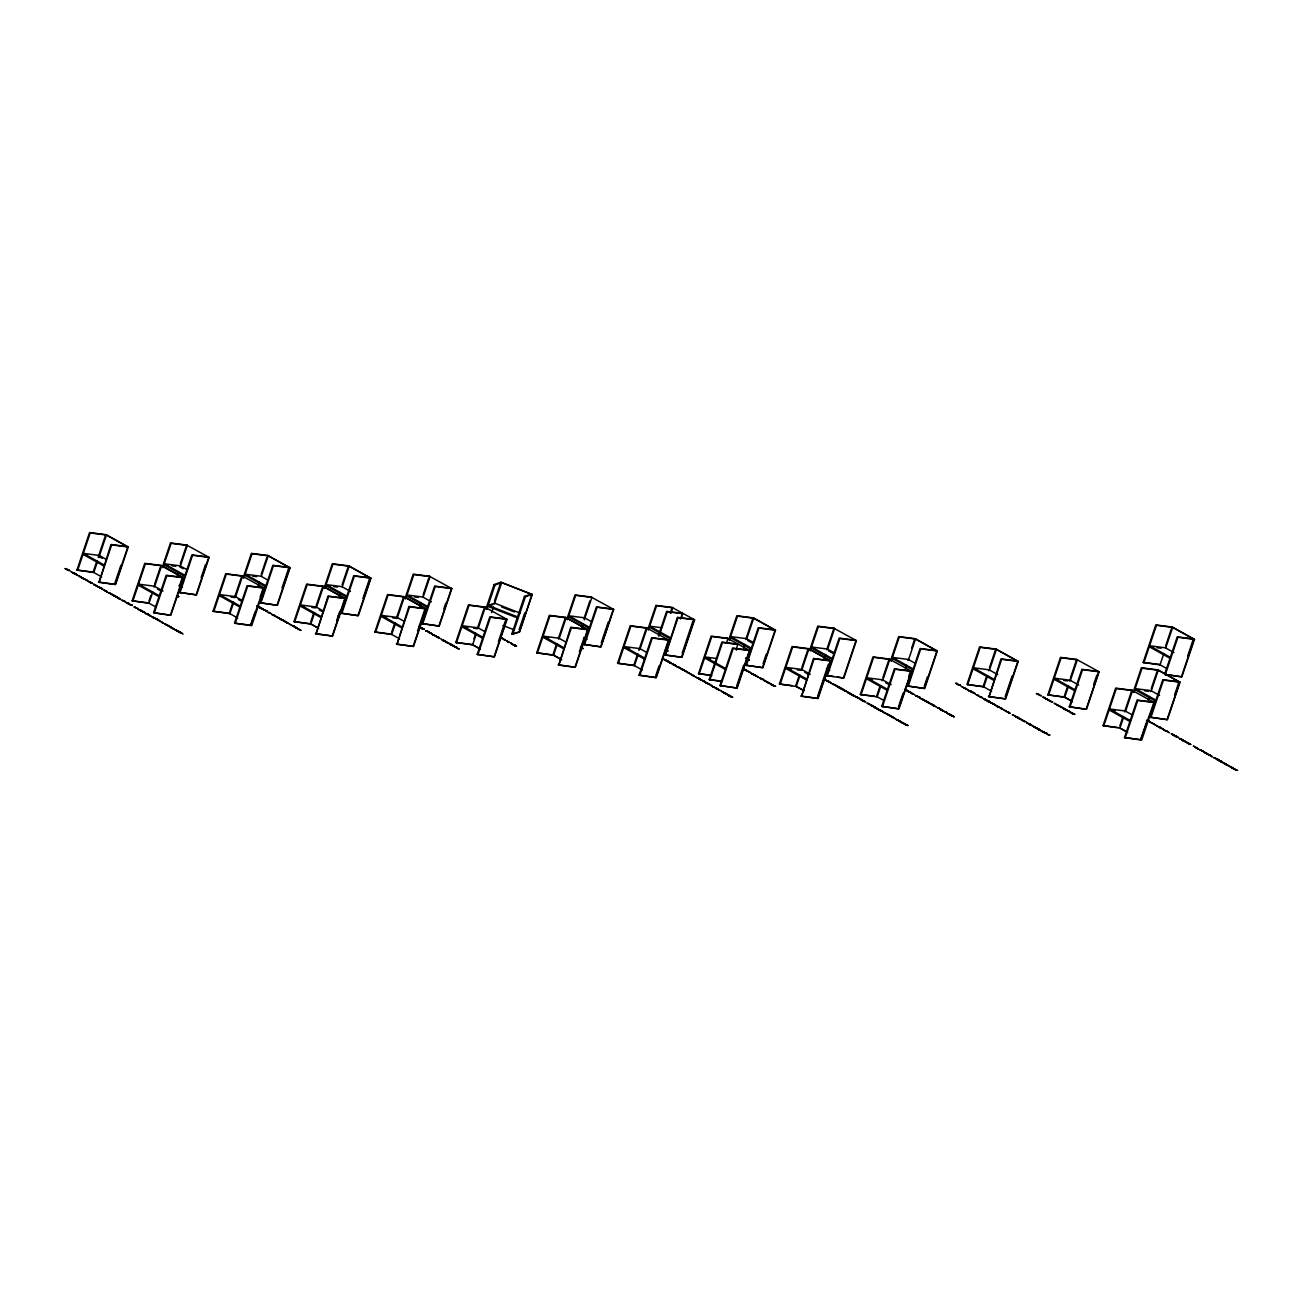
<?xml version="1.0" encoding="UTF-8"?>
<svg xmlns="http://www.w3.org/2000/svg" width="1303" height="1303" viewBox="0 0 1303 1303"><rect width="100%" height="100%" fill="white"/><g stroke="black" fill="none" stroke-linecap="round" stroke-linejoin="round"><path stroke-width="1.5" d="M116.081 596.497L113.687 595.862L116.228 596.562M444.991 641.092L443.248 640.506L444.73 641.027M999.629 707.35L997.593 706.796M1040.576 730.169L1038.784 729.615L1040.739 730.201M1185.307 741.456L1183.515 740.886L1185.079 741.374M97.578 561.251L93.783 572.506L76.942 570.046L89.565 532.569L106.146 534.702L128.231 546.999L115.609 584.493L99.028 582.36L110.983 544.507L127.157 546.576M77.61 570.421L90.216 532.927L106.406 535.012L98.833 557.505M96.275 562.766L93.132 572.131L101.618 576.871M98.165 557.13L105.738 534.637L127.824 546.951L115.201 584.444L98.36 581.985M106.032 559.28L99.109 555.42L98.784 556.381L102.253 558.303M99.028 582.36L111.635 544.866L128.231 546.999M114.55 584.07L120.853 565.323M152.777 592.018L148.998 603.273L132.14 600.813L144.763 563.336L161.344 565.469L183.43 577.766L170.807 615.26L153.559 612.752L166.181 575.274L182.371 577.343L179.211 586.725M132.808 601.188L145.431 563.694L161.605 565.779L154.666 586.399M148.965 601.025L150.855 595.406M154.634 584.151L160.318 567.277M153.998 587.148L154.324 586.187L162.973 591.008M162.908 565.453L170.465 542.96L187.062 545.094M162.924 567.701L171.133 543.335L187.306 545.42L180.368 566.039M154.226 613.127L166.849 575.633L183.43 577.766M180.351 563.792L186.655 545.045L209.131 557.407L196.525 594.885L179.277 592.393L191.883 554.899L208.073 556.984M177.224 575.405L178.478 571.659M179.928 592.751L192.551 555.273L209.131 557.407M201.134 577.604L205.548 564.476M208.741 557.358L196.118 594.836L179.277 592.393M233.693 602.426L229.898 613.664L213.057 611.221L225.68 573.727L242.26 575.861M213.725 611.596L226.331 574.102L242.521 576.187L235.582 596.79M229.865 611.416L233.025 602.051M234.915 596.432L241.218 577.685M242.146 600.439L235.224 596.579L234.898 597.556L230.957 597.035M243.172 577.734L251.381 553.368L267.962 555.501L290.048 567.799L277.425 605.292L260.177 602.784L272.799 565.307L288.973 567.375L282.034 587.995M243.84 578.109L252.049 553.742L268.223 555.811L261.284 576.431M260.128 597.116L263.271 587.751L247.098 585.666L234.475 623.16L251.723 625.652L264.346 588.174L241.853 575.812M235.143 623.518L247.749 586.041L264.346 588.174M261.252 574.183L266.936 557.326M258.124 585.813L259.395 582.05M236.266 623.388L250.665 625.228L255.079 612.117M263.939 588.109L250.665 625.228M260.844 603.159L273.467 565.665L290.048 567.799M314.593 612.817L310.814 624.072L293.973 621.612L306.58 584.135L323.177 586.269L345.246 598.566L332.64 636.059L316.043 633.926L327.998 596.074L344.187 598.142M294.625 621.987L307.247 584.493L323.421 586.578L316.482 607.198M310.782 621.824L313.925 612.459M315.831 606.823L322.134 588.093M323.063 610.846L316.14 606.986L315.815 607.947L311.873 607.442M324.089 588.125L332.298 563.759L348.878 565.893L370.964 578.206L358.341 615.7L341.093 613.192L353.716 575.698L369.889 577.783L362.951 598.403M324.756 588.5L332.949 564.134L349.139 566.219L342.2 586.839M316.043 633.926L328.665 596.432L345.246 598.566M342.168 584.591L347.836 567.717M339.041 596.204L340.295 592.458M336.614 620.635L339.774 611.27M341.761 613.566L354.367 576.073L370.964 578.206M395.509 623.225L391.714 634.463L374.873 632.02L387.496 594.526L404.077 596.66L426.162 608.973L413.54 646.451L396.959 644.333L408.914 606.465L425.087 608.55M375.541 632.395L388.147 594.901L404.337 596.986L397.399 617.606M391.682 632.232L394.842 622.85M396.731 617.231L403.669 596.611L425.755 608.924L413.132 646.402L396.291 643.959M403.963 621.238L397.04 617.394L396.731 618.355L392.773 617.85M405.005 598.533L413.198 574.167L429.778 576.301M405.656 598.908L413.865 574.542L430.039 576.61L423.1 597.23M396.959 644.333L409.582 606.84L426.162 608.973M423.068 594.999L428.752 578.125M419.957 606.612L421.211 602.866M417.53 631.043L424.469 610.423M429.387 576.252L451.864 588.598L439.258 626.091L422.009 623.6L434.616 586.106L450.805 588.19M422.661 623.958L435.283 586.48L451.864 588.598M443.867 608.81L445.756 603.175M451.457 588.549L438.85 626.043L422.009 623.6M476.409 633.616L472.631 644.871L455.789 642.428L468.396 604.934L484.993 607.068M456.441 642.786L469.064 605.309L485.253 607.377L478.315 627.997M473.869 638.877L475.758 633.258M477.647 627.639L484.586 607.019L507.062 619.365L494.456 656.859L477.207 654.35L489.814 616.873L506.004 618.958M484.879 631.646L477.957 627.785L477.631 628.746L473.689 628.241M485.905 608.941L494.114 584.575L500.922 582.213L532.194 594.429L519.571 631.922L512.747 634.268L511.818 633.909L524.425 596.416L531.087 594.119M486.85 609.299L495.042 584.933L501.704 582.636L494.326 604.12M494.456 601.009L500.303 584.086M491.606 612.622L493.495 607.003M477.875 654.725L490.482 617.247L507.062 619.365M498.43 641.451L505.369 620.831M506.672 619.316L494.049 656.81L477.207 654.35M512.747 634.268L525.37 596.79L532.194 594.429M519.099 629.74L524.783 612.866M557.326 644.024L553.547 655.279L536.689 652.819L549.312 615.342L565.893 617.459L587.979 629.772L575.356 667.266L558.775 665.133L570.73 627.264L586.92 629.349M537.357 653.194L549.98 615.7L566.154 617.785L559.215 638.405M556.658 643.649L552.879 654.904L561.365 659.627M558.547 638.03L565.502 617.41L587.572 629.724L574.965 667.201L558.107 664.758M558.547 639.154L558.873 638.193L565.779 642.053M566.821 619.332L575.014 594.966L591.611 597.1M567.473 619.707L575.682 595.341L591.871 597.425L584.298 619.919M558.775 665.133L571.398 627.639L587.979 629.772M584.265 617.671L589.933 600.797M584.249 618.795L584.575 617.817L591.497 621.678M581.773 627.411L583.027 623.665M579.346 651.842L583.76 638.731M591.204 597.051L613.68 609.413L601.074 646.891L583.825 644.399L596.432 606.905L612.622 608.99M584.477 644.757L597.1 607.279L613.68 609.413M601.269 642.721L608.208 622.101M613.29 609.348L600.667 646.842L583.825 644.399M638.242 654.432L634.447 665.67L617.606 663.227L630.229 625.733L646.809 627.867M618.274 663.585L630.88 626.108L647.07 628.176L640.131 648.796M637.574 654.057L633.795 665.296L642.281 670.035M638.828 650.311L646.402 627.818L668.895 640.18L656.272 677.658L639.024 675.166L651.647 637.672L667.82 639.757M639.447 649.562L639.773 648.585L646.695 652.445M648.357 627.867L655.93 605.374L672.511 607.507M648.389 630.115L656.598 605.732L672.771 607.817L670.882 613.436M639.692 675.524L652.298 638.047L668.895 640.18M658.438 635.701L666.631 611.335L682.414 613.371L681.811 617.492M659.106 636.076L667.299 611.71L683.081 613.729M670.214 613.078L672.104 607.442L694.597 619.805L681.974 657.298L665.393 655.165L677.348 617.313L693.522 619.381M655.832 675.361L658.992 665.996M668.488 640.115L655.865 677.609L639.024 675.166M665.393 655.165L678.016 617.671L694.597 619.805M680.524 618.99L682.414 613.371M682.169 653.129L692.903 621.254M694.19 619.756L681.583 657.249L664.725 654.79M711.764 675.606L698.522 673.618L711.129 636.141L727.726 638.275M699.174 673.993L711.796 636.499L727.97 638.584L726.716 642.33M721.715 681.485L709.223 679.596L721.846 642.102L737.612 644.138L736.39 650.132M709.891 679.954L722.497 642.477L738.28 644.496M729.273 638.258L736.846 615.765L753.427 617.899L775.513 630.212L762.89 667.69L745.642 665.198L758.265 627.704L774.438 629.789M729.305 640.506L737.498 616.14L753.688 618.225L746.749 638.845M727.318 638.209L749.795 650.572L737.189 688.065L719.94 685.557L732.547 648.08L748.736 650.148M720.592 685.932L733.214 648.438L749.795 650.572M746.082 638.47L753.02 617.85L775.106 630.163L762.483 667.641L745.642 665.198M746.065 639.594L746.391 638.633L753.313 642.477M743.59 648.21L744.844 644.464M736.749 685.769L743.687 665.149M749.388 650.523L736.781 688.017L719.94 685.557M746.31 665.572L758.916 628.079L775.513 630.212M763.086 663.52L766.245 654.155M800.058 675.231L796.263 686.469L779.422 684.026L792.045 646.532L808.626 648.666L830.711 660.979L818.089 698.457L801.508 696.339L813.463 658.471L829.636 660.556M780.09 684.401L792.696 646.907L808.886 648.992L801.948 669.612M804.098 690.834L795.612 686.111L798.755 676.729M801.915 667.364L808.218 648.617L830.304 660.93L817.681 698.408L800.84 695.965M810.238 674.205L801.589 669.4L801.28 670.361L797.322 669.856M810.173 648.666L817.747 626.173L834.327 628.307M810.205 650.914L818.414 626.548L834.588 628.616L827.649 649.236M801.508 696.339L814.131 658.846L830.711 660.979M823.838 658.243L825.092 654.497M826.998 648.878L833.936 628.258L856.413 640.604L843.807 678.097L826.558 675.589L839.165 638.112L855.354 640.196M826.982 649.985L827.307 649.024L834.229 652.884M824.506 658.618L825.76 654.855M817.665 696.16L828.382 664.302M827.21 675.964L839.832 638.486L856.413 640.604M856.006 640.555L843.399 678.049L837.34 676.99M880.958 685.622L877.18 696.877L860.338 694.434L872.945 656.94L889.542 659.074M860.99 694.792L873.613 657.315L889.802 659.383L882.864 680.003M883.711 700.346L876.512 696.502L879.672 687.137M882.831 677.755L889.135 659.025L911.611 671.371L899.005 708.865L881.756 706.356L894.363 668.879L910.553 670.947L908.663 676.583M882.18 680.752L882.506 679.791L891.154 684.612M891.089 659.074L898.663 636.581L915.243 638.698L937.329 651.011L924.707 688.505L907.458 685.997L920.081 648.503L936.254 650.588M891.122 661.305L899.314 636.939L915.504 639.024L908.566 659.644M882.424 706.731L895.031 669.237L911.611 671.371M911.693 648.031L914.836 638.649L936.922 650.963L924.299 688.44L907.458 685.997M907.882 660.393L908.207 659.432L915.129 663.292M905.406 669.009L906.676 665.263M898.565 706.568L902.979 693.44M911.22 671.322L898.598 708.816L881.756 706.356M908.126 686.372L920.732 648.878L937.329 651.011M924.267 686.209L927.427 676.827M1017.171 660.996L1000.981 658.911L989.026 696.763L1005.623 698.897L1018.229 661.419L996.16 649.106L979.563 646.972L966.956 684.466L983.798 686.909L987.576 675.671M967.608 684.824L980.231 647.347L996.42 649.415L989.466 670.035M986.29 677.169L983.13 686.534L991.632 691.274M989.449 667.804L995.753 649.057L1017.838 661.354L1005.216 698.848L988.374 696.405M988.798 670.801L989.124 669.823L997.772 674.645M989.026 696.763L1001.649 659.285L1018.229 661.419M1005.183 696.6L1012.122 675.98M1068.493 686.062L1064.714 697.317L1047.856 694.857L1060.479 657.38L1077.06 659.513M1048.524 695.232L1061.147 657.738L1077.32 659.823L1070.382 680.443M1067.19 687.577L1064.046 696.942L1072.532 701.682M1070.349 678.195L1076.653 659.448L1099.146 671.811L1086.523 709.304L1069.274 706.796L1081.897 669.319L1098.071 671.387M1069.714 681.192L1070.04 680.231L1078.689 685.052M1069.942 707.171L1082.565 669.677L1099.146 671.811M1093.657 684.515L1096.817 675.133M1098.738 671.762L1086.132 709.255L1069.274 706.796M1123.691 716.829L1119.912 728.084L1103.071 725.624L1115.677 688.147L1132.274 690.281M1103.722 725.999L1116.345 688.505L1132.519 690.59L1125.58 711.21M1119.88 725.836L1123.039 716.455M1124.929 710.835L1131.867 690.215L1154.344 702.578L1141.737 740.071L1124.489 737.563L1137.096 700.086L1153.285 702.154M1124.912 711.959L1125.238 710.998L1132.16 714.858M1133.187 692.137L1141.395 667.771L1157.976 669.905L1180.062 682.218L1167.439 719.696L1150.191 717.204L1162.813 679.71L1178.987 681.795L1174.573 694.906M1163.823 653.617L1160.028 664.872L1143.187 662.413L1155.81 624.935L1172.391 627.069L1194.476 639.366L1181.854 676.86L1164.605 674.351L1177.228 636.874L1193.401 638.942L1187.733 655.816M1133.854 692.512L1142.047 668.146L1158.237 670.231L1151.298 690.851M1143.855 662.787L1156.461 625.293L1172.651 627.378L1165.713 647.998M1125.14 737.938L1137.763 700.444L1154.344 702.578M1151.266 688.603L1156.934 671.729M1165.68 645.751L1171.364 628.893M1150.614 691.6L1150.94 690.639L1159.589 695.444M1148.138 700.216L1149.393 696.47M1124.489 737.563L1140.662 739.648L1146.347 722.774M1153.937 702.529L1140.662 739.648M1150.858 717.578L1163.465 680.085L1180.062 682.218M1165.273 674.726L1177.879 637.232L1194.476 639.366M126.586 602.914L128.394 603.403L126.912 602.898M684.792 671.143L686.616 671.68L685.834 671.289M926.254 701.665L928.062 702.154L926.58 701.649M983.618 698.962L985.377 699.402L984.596 699.027M300.244 629.821L298.371 629.219L301.172 630.424M755.659 675.459L754.437 675.215M664.742 659.741L666.615 660.523L663.422 659.171L665.312 659.79L664.4 659.416M856.918 697.366L858.612 697.903L856.657 697.219M867.896 703.473L869.59 704.011L867.635 703.327M106.569 591.334L104.501 590.536L107.383 591.741M286.66 622.655C281.155 619.381 289.51 624.153 287.768 622.997M838.562 687.495L840.451 687.723L838.318 686.942M932.508 705.135C940.082 708.523 931.58 705.053 933.974 705.46M984.677 699.516L986.778 700.167L984.726 699.581M1155.728 724.973C1156.152 725.527 1158.758 726.357 1155.484 725.364M1206.562 753.785L1209.917 754.893M105.771 591.253L107.139 591.79L105.771 591.285M942.46 710.64L940.408 709.793L943.828 711.177L942.525 710.738M728.133 694.955L729.143 695.297L727.514 694.76M1030.233 725.103C1031.373 725.852 1027.969 723.344 1031.21 724.924M141.343 610.553L140.007 610.407L144.747 612.215L140.708 610.749L142.141 611.237M430.055 632.981L431.358 633.421L429.729 632.867M989.238 701.486L987.918 701.356L990.443 701.926L987.935 701.6L989.058 701.161M1224.592 763.574L1226.905 764.633L1224.283 763.46M297.279 628.209L295.569 627.639L296.693 628.144M1028.572 723.556L1026.878 722.97L1028.409 723.54M1164.361 729.843L1162.667 729.273L1164.198 729.827M929.43 702.936C932.899 704.89 924.902 701.421 929.462 702.887M177.729 596.025C175.53 596.839 181.915 597.002 176.524 595.878M1151.673 723.23L1154.018 723.784L1151.624 723.149M147.874 614.511L149.259 615.032L147.5 614.055M682.87 669.905C688.326 672.332 678.765 667.234 681.388 669.091M492.697 604.673L487.843 606.351L517.226 617.834M511.818 633.909L519.408 631.971L532.015 594.477L500.759 582.262M155.692 618.453L153.493 617.817M1067.434 710.477L1066.294 710.347M1034.045 726.553C1036.993 728.442 1030.706 725.185 1034.077 726.504M1149.8 721.65L1148.562 721.178M1219.185 760.349L1218.044 760.219M1222.507 762.711L1223.696 762.809M695.59 677.088C694.287 676.192 695.232 676.778 696.6 677.674M109.957 593.174L108.344 592.686L112.921 594.771L110.429 593.924M145.659 613.127L144.828 612.736M148.917 614.837L148.086 614.544M263.467 609.299L262.001 608.843L265.063 610.146M285.715 621.808L284.885 621.401M440.007 638.421L439.176 638.014M507.698 641.451C505.483 640.294 507.714 642.118 508.056 641.744M678.065 667.006L675.377 665.931L680.541 667.983L677.055 666.794M686.502 672.055L689.287 672.885L687.381 672.625M772.5 685.329L773.689 685.508L772.256 685.231M855.338 696.421L853.856 695.851L855.387 696.388M904.836 689.466L906.22 689.987L905.015 689.417M918.078 696.698L917.247 696.307M968.39 689.955L965.653 688.945L967.51 689.629M936.792 707.122L935.961 706.731M940.082 708.865L941.743 709.777L939.202 708.539M982.983 698.082L982.153 697.789M1050.479 701.112L1048.931 700.558L1050.593 700.981M1009.304 712.904C1006.453 711.487 1013.148 714.956 1008.392 712.48M1047.531 734.143L1046.7 733.752M1160.94 727.97L1159.361 727.449L1161.168 728.1M1175.029 735.723L1173.466 735.348L1176.707 736.374L1174.215 735.429M1179.655 738.41L1178.824 738.003M1186.121 742.254L1184.883 741.635L1187.733 742.596M1189.818 744.078L1188.255 743.541L1189.509 744.143M1198.63 748.981L1197.799 748.59M95.038 584.835L93.832 584.363L95.086 584.803M163.412 622.915L162.142 622.411L163.412 622.883M509.326 642.232L508.756 642.46M702.529 680.541L701.258 680.036L702.545 680.508M995.003 704.825L994.059 704.418L995.069 704.728M1171.332 733.833L1172.602 734.322M1230.846 766.864L1229.69 766.327L1230.586 766.734M88.832 581.741L90.591 582.132M90.526 582.197L88.848 581.822M176.98 596.188L178.739 596.579L177.013 596.269M583.223 648.585L581.154 648.08L583.223 648.536M708.343 684.173L710.2 684.515M710.054 684.612L708.376 684.254M1060.577 706.926L1062.482 707.448L1060.463 707.008M1060.772 706.633L1058.769 706.079L1060.821 706.568M1036.422 693.522L1037.872 694.108L1036.52 693.652M102.595 589.331L101.308 588.826L102.66 589.298M170.97 626.906L168.152 626.075L169.634 626.385M173.918 629.072L172.615 628.502L173.983 629.04M433.28 635.066L436.033 636.141M878.206 709.321L876.838 708.799L878.515 709.158M995.915 705.591L995.264 705.118M1171.348 733.898L1173.498 734.648M259.232 607.459L260.942 608.012M280.617 619.072L282.604 619.902L281.399 619.821M1195.747 747.792L1197.685 748.297M1205.34 752.825L1207.311 753.655L1205.373 753.15M78.294 575.649L79.564 576.17L78.31 575.714M173.283 628.583L174.537 629.105L173.283 628.649M286.074 622.068L287.344 622.59L286.09 622.134M508.072 641.711L509.326 642.216M946.239 712.448L947.379 712.839M995.28 705.102L996.42 705.477M273.549 615.439L275.487 615.928M746.147 670.524L747.808 671.094L745.3 670.214M1197.685 748.345L1195.714 747.466M118.557 598.452L117.742 597.963L119.941 598.631M919.853 698.115C918.501 696.502 920.879 698.603 920.586 698.213M1018.669 717.986L1017.073 717.562L1018.865 718.002M1210.862 755.707L1209.282 755.235L1211.057 755.724M502.681 638.47L500.906 638.079L502.502 638.226M274.949 616.221L274.624 615.749M1164.556 730.348L1166.038 730.706L1164.377 730.331M864.703 701.242L861.853 700.477L864.166 701.079C859.459 700.33 869.867 702.61 863.873 701.6M893.141 717.92C897.311 718.556 889.037 716.275 894.526 718.002M943.991 711.129L944.121 711.031M947.167 712.806L946.239 712.513M1021.243 719.5L1020.412 719.061L1021.373 719.386M1155.126 724.729L1153.578 724.256L1155.256 724.615M1193.906 746.342L1193.385 746.277M689.075 672.967C688.945 673.749 691.03 674.107 688.245 672.592M1223.582 762.841L1222.458 762.353M1038.54 729.631L1040.348 730.103L1038.361 729.517M1013.18 715.249L1012.268 714.826L1013.636 715.07M1172.456 734.371L1171.983 734.322M294.641 627.036C292.605 626.548 296.758 627.134 294.706 627.02M1020.656 719.435L1019.695 718.995L1020.77 719.533M291.367 624.951L290.553 624.593M298.55 628.958C295.146 627.59 300.716 629.479 297.801 628.958M459.031 648.975L458.151 648.617M1018.392 718.328L1020.379 718.898L1019.141 718.425M1218.794 760.219L1217.979 759.861M81.682 577.718L80.428 577.131L83.311 578.06M436.358 636.744L439.046 637.737L438.28 637.346M766.001 681.583C767.548 682.332 765.333 680.883 766.083 681.42M911.025 693.131L912.963 693.457M724.224 693.098L725.804 693.294M945.18 712.041L946.858 712.35L944.398 711.796M1034.761 727.449L1036.716 727.742M1181.414 739.746L1182.994 739.941M122.857 600.748L124.632 601.286L121.602 600.146L123.573 600.65M170.465 626.776L172.094 627.737L170.286 626.759M179.277 632.167L181.036 632.721L179.244 632.183M1045.918 698.75L1047.628 699.385L1045.071 698.522M1232.996 768.298L1231.498 767.695L1233.306 768.347M858.205 697.724L855.566 696.975L857.504 697.317M869.182 703.848L866.788 703.229M81.877 577.652L81.161 577.262M99.435 587.441L97.986 586.953L102.025 588.419L98.67 586.871M105.95 591.057L105.234 590.666M112.449 594.689L111.749 594.298M271.496 613.941L270.78 613.55M431.879 633.942L431.179 633.551M433.345 634.822L431.83 634.154L432.726 634.349M183.088 634.056L182.387 633.665M453.542 645.783L450.382 644.578L454.291 645.962M666.24 660.54L665.442 660.035M750.039 672.495L748.59 672.006L749.518 672.136M687.626 672.234L686.795 671.941M691.29 674.449L690.557 674.303M758.037 676.957L757.304 676.794M692.088 675.101C691.274 674.807 693.782 675.149 691.681 675.019M699.271 678.896L700.444 679.368L699.011 679.107M975.41 694.027L974.693 693.619M914.559 694.808L913.859 694.418M716.047 688.505C710.624 685.525 720.673 689.662 715.819 688.473M924.185 700.167L922.752 699.695L925.896 700.916M728.947 695.753L730.136 695.916L728.703 695.655M1003.326 709.581L1002.626 709.19M941.271 709.695L940.571 709.304M1014.728 715.933L1014.011 715.542M1169.491 732.807L1168.791 732.416M1186.43 742.075L1185.6 741.782M1201.903 750.87L1201.171 750.381M1216.139 758.802L1215.406 758.33M1226.432 764.552L1225.732 764.144M1235.309 769.307L1233.794 768.933L1235.912 770.106M79.369 576.512L81.389 577.164L79.955 576.333M265.617 610.944L266.822 610.944M268.255 612.491L269.526 612.459M500.792 637.411L503.838 639.121L501.264 638.161M436.831 636.972L438.964 637.428L436.375 636.809M667.592 661.517L668.797 661.517M828.024 681.534L830.206 682.316L827.666 681.42M698.278 678.602L699.369 678.554M979.709 696.682L980.898 696.698M911.514 693.375L913.68 694.157L911.155 693.261M1000.183 708.099L1001.372 708.115M1006.926 711.861L1008.017 711.813M1007.496 712.171L1008.701 712.187M1017.268 717.187L1018.409 717.53L1015.819 716.911L1017.366 717.025M1024.712 721.781L1023.132 720.803L1025.917 721.781M1034.81 727.481L1037.4 728.1L1035.103 727.546M1227.963 765.741L1229.234 765.708M949.024 714.37L950.213 714.451L948.275 713.946M920.081 697.838L918.859 697.398L920.162 697.805M95.917 585.454C93.197 584.656 97.855 585.161 95.249 585.454M111.26 593.859L109.973 593.158M435.625 636.222L434.306 635.18M438.525 637.623L437.645 637.525M829.718 682.186L829.05 682.202M1045.739 698.506L1044.045 697.936L1046.895 699.174M980.784 697.056L982.022 697.512L980.833 697.398M913.208 694.027L912.54 694.027M771.865 684.645C769.193 683.831 773.559 684.303 771.197 684.645M1064.258 708.832L1062.564 708.262M1001.258 708.457L1002.496 708.93L1001.307 708.816M1036.96 728.312L1036.292 728.312M274.2 615.439L271.822 614.479L274.738 615.521M282.067 619.821L280.65 619.397M745.967 670.214L744.55 669.791M921.433 698.978L923.371 699.483L922.166 699.402M259.916 607.459L260.844 607.866L259.981 607.882M281.432 619.316L279.901 618.99M745.251 669.791L744.534 669.465M672.56 664.058L674.547 664.888L673.342 664.807M922.101 698.848L920.455 698.441L922.947 699.32M948.959 713.946L947.297 713.409L949.887 714.337M1206.155 753.069L1204.623 752.743M500.157 637.493L502.111 637.933M1172.309 734.648L1173.987 735.071L1172.814 734.501M731.211 696.942L732.807 697.138L731.195 696.942M881.691 711.422L882.929 711.487M1186.544 742.58L1188.564 742.971M898.761 720.934C901.643 721.52 897.262 720.07 898.761 720.673M729.761 695.949L728.963 695.444M134.225 606.921L134.844 607.247M755.805 675.801L756.44 676.143M454.584 646.581L453.672 646.125M763.672 680.182L764.226 680.166M1005.721 710.998L1006.274 710.982M896.35 719.435L896.904 719.419M1048.964 700.314L1048.28 699.972M978.748 695.883C972.722 693.473 981.387 696.063 978.13 695.9M671.257 663.276L669.807 662.836M753.395 674.351L752.694 674.009M446.489 642.086L445.056 641.646M150.92 616.124L150.285 616.124M997.87 706.535L997.235 706.552M175.856 630.049L177.094 630.505L175.905 630.408M1023.083 720.592L1022.464 720.608M719.175 689.955L717.53 689.059M1037.155 728.8L1039.371 729.452L1038.182 729.371M1212.034 756.506C1212.458 756.489 1211.497 755.952 1211.399 756.522M697.366 678.016L699.043 678.326L695.769 677.267M75.037 573.89L73.668 573.418L75.753 574.02M97.171 586.285L95.738 585.633L97.073 586.171M258.515 606.823L257.375 606.432M1047.009 699.336L1045.869 698.88M831.656 683.407L830.223 682.756L831.542 683.228M447.792 642.916L446.359 642.281L447.809 642.591M297.019 628.274L296.107 627.948M164.829 623.99C163.315 623.225 165.448 623.86 164.634 623.876M718.865 689.922L717.839 688.994M881.414 711.129L879.965 710.477L881.3 711.015M1195.03 747.14C1193.515 746.375 1195.665 747.01 1194.835 747.026M1042.156 731.325L1040.706 730.69L1042.058 731.227M1153.204 647.233L1149.262 646.728L1170.013 658.292M1157.145 647.738L1161.087 648.242M1143.187 662.413L1159.784 664.546M1164.605 674.351L1181.446 676.811L1194.069 639.317L1171.983 627.02M99.109 555.42L83.343 553.384L104.093 564.965M584.575 617.817L568.792 615.798L589.559 627.362M661.533 627.72L649.708 626.189L670.459 637.77M746.391 638.633L730.608 636.597L751.375 648.161M827.307 649.024L811.525 647.005L832.275 658.569M908.207 659.432L892.441 657.396L913.191 668.96M989.124 669.823L973.341 667.804L994.108 679.368M1070.04 680.231L1054.257 678.195L1075.008 689.776M1150.94 690.639L1135.157 688.603L1155.924 700.167M86.959 554.866L83.017 554.361L103.768 565.925M167.875 565.258L163.917 564.753L184.684 576.317M171.817 565.763L175.758 566.284M248.775 575.665L244.834 575.16L265.584 586.725M252.717 576.17L256.658 576.675M329.692 586.057L325.75 585.552L346.5 597.132M333.633 586.578L337.575 587.083M410.592 596.465L406.65 595.96L427.417 607.524M414.533 596.969L418.491 597.474M734.24 638.063L730.299 637.558L751.049 649.122M815.141 648.471L811.199 647.966L831.966 659.53M896.057 658.878L892.115 658.357L912.866 669.937M976.973 669.27L973.015 668.765L993.782 680.329M1057.873 679.677L1053.932 679.172L1074.682 690.737M1063.785 680.427L1067.743 680.948M1138.789 690.069L1134.848 689.564L1155.598 701.128M1144.702 690.834L1148.643 691.339M76.942 570.046L93.523 572.18M968.748 684.694L983.537 686.6M1047.856 694.857L1064.453 696.991L1071.245 700.786M958.91 685.183C955.001 683.489 962.233 686.062 959.317 684.775M70.606 571.382L71.03 571.708M960.62 685.785L961.028 686.127M664.546 650.458L668.488 650.963M154.324 586.187L138.541 584.151L159.292 595.732M235.224 596.579L219.458 594.559L240.208 606.123M316.14 606.986L300.358 604.95L321.124 616.531M397.04 617.394L381.274 615.358L402.024 626.922M477.957 627.785L462.174 625.766L482.941 637.33M558.873 638.193L543.09 636.157L563.841 647.721M639.773 648.585L624.007 646.565L644.757 658.129M716.748 658.487L704.907 656.956L725.673 668.537M801.589 669.4L785.823 667.364L806.573 678.928M882.506 679.791L866.723 677.772L887.49 689.336M1125.238 710.998L1109.456 708.962L1130.222 720.543M972.722 692.056L969.611 691.079L970.8 691.812M142.157 585.633L138.216 585.112L158.966 596.693M223.074 596.025L219.132 595.52L239.882 607.084M303.974 606.432L300.032 605.928L320.799 617.492M386.861 617.085L380.948 616.319L401.699 627.883M467.777 627.492L461.848 626.727L482.615 638.291M548.677 637.884L542.765 637.118L563.515 648.699M629.593 648.291L623.681 647.526L644.431 659.09M710.51 658.683L704.581 657.934L725.348 669.498M791.41 669.091L785.497 668.325L806.248 679.889M872.326 679.482L866.397 678.733L887.164 690.297M1115.059 710.689L1109.13 709.94L1129.896 721.504M260.177 602.784L277.034 605.244L289.641 567.75L267.555 555.453M341.093 613.192L357.934 615.635L370.557 578.157L348.471 565.844M826.558 675.589L833.741 676.518M1150.191 717.204L1167.032 719.647L1179.655 682.169L1157.569 669.856M87.431 580.747L86.275 580.096M256.577 605.993L258.287 606.107M419.615 627.101L418.686 626.499M1147.047 720.657L1148.969 720.901M258.401 606.644L257.31 606.188M824.017 679.4L825.727 679.514M1069.209 711.145C1071.897 712.708 1063.851 709.907 1069.958 711.65M989.27 701.275L986.192 700.281L987.43 700.867M828.187 681.127L826.802 680.948L829.474 681.632M1070.496 712.236L1071.441 712.855M668.292 661.387L669.302 661.957M1073.574 713.686C1078.151 715.852 1068.46 712.415 1072.939 713.23M103.947 589.705C101.813 588.826 104.549 590.585 104.924 590.324M266.317 610.814C270.21 612.345 264.574 611.221 266.92 611.254M508.642 642.395L508.317 642.314M833.203 684.498L832.112 683.896L834.034 684.14M997.805 706.031L996.209 705.965M511.786 643.78L510.629 643.145M756.033 675.606L754.111 675.345M997.463 706.91L999.792 707.366M918.68 696.942L920.146 697.447L919.201 697.089M757.743 677.153L757.988 677.283M838.757 687.609L841.722 688.521M840.842 688.391L839.881 687.854M840.386 688.505L843.302 689.385L841.021 688.864M680.394 668.586L681.86 668.862M761.88 679.449C758.313 677.788 767.092 680.801 761.245 679.01M1009.402 713.018L1006.339 711.34M118.052 597.947L118.915 598.061M1008.603 712.366L1007.512 711.682M120.479 599.299L119.469 598.826L120.43 599.494M132.14 600.813L148.737 602.947M213.057 611.221L229.637 613.355M293.973 621.612L310.554 623.746L317.346 627.541M374.873 632.02L391.47 634.154M445.365 641.223L442.613 640.424L444.926 640.962M455.789 642.428L472.37 644.562L479.162 648.34M536.689 652.819L553.286 654.953L561.772 659.693M617.606 663.227L634.186 665.361M698.522 673.618L711.096 675.247M779.422 684.026L792.012 685.639M795.612 686.111L802.811 689.938M860.338 694.434L874.72 696.274M1103.071 725.624L1117.453 727.481M850.924 694.385L853.139 695.053L851.739 694.841M851.152 694.515L852.813 694.922L851.901 694.613M933.437 705.151L932.785 704.793M1020.054 718.898L1019.207 718.784M132.271 605.276L129.209 604.266L130.365 605.032M709.223 679.596L721.064 681.111M294.576 626.564L292.98 626.271M863.042 700.314L861.348 700.183M141.359 610.341L139.437 610.081M155.366 612.98L170.416 615.211L183.023 577.718L160.953 565.404M315.391 633.551L332.232 636.011L344.839 598.517L322.769 586.203M711.65 685.329C714.793 686.828 707.04 684.319 712.285 685.785M875.176 707.904C871.658 706.242 880.274 709.239 874.541 707.448M1038.752 728.866L1036.83 728.605M1202.816 751.131L1204.412 752.092L1203.141 751.261M882.424 711.34L885.242 712.953M154.129 618.274L152.972 617.622L155.741 618.42M1046.749 733.312L1044.827 733.068M1210.08 755.186L1208.467 754.893M893.402 717.236L891.708 717.106M176.475 629.903L174.553 629.658M504.994 639.985C501.736 638.698 507.29 641.011 504.522 640.099M447.874 642.835L447.336 642.754M580.421 647.298L582.164 647.917L580.633 647.412M259.199 607.133L260.258 607.426L258.483 607.051M272.767 614.69L273.663 614.983L272.571 614.902M964.595 688.065L961.793 686.746L964.285 688.017M751.815 673.57L750.626 673.081L751.522 673.521M847.878 692.479L847.601 692.414M769.047 683.163L768.607 683.081M901.725 722.416L901.301 722.383M1177.44 737.27L1178.075 737.384M1187.619 742.938L1188.857 743.41L1188.092 743.003M269.412 612.817L270.649 613.273L269.884 612.866M1231.009 767.125L1231.644 767.239M725.69 693.652L726.927 694.108L726.162 693.701M903.826 723.54L904.738 723.882L903.875 723.898M965.425 688.505L966.517 688.847L964.709 688.407M972.071 692.202L974.107 693.082L972.51 692.251M1173.351 734.99L1174.443 735.348L1173.661 735.055M662.673 658.536L663.129 658.504M849.703 693.391L850.794 693.733L848.97 693.294M1204.526 752.385L1204.949 752.466M949.871 714.842L953.682 716.422L952.053 715.591M953.796 716.715L954.236 716.764M97.872 586.611L97.139 586.513M442.515 639.92L443.606 640.262L441.798 639.822M700.574 679.661L701.014 679.629M284.021 620.961L285.113 621.303L283.288 620.88M116.309 596.872L118.345 597.8L115.576 596.79M338.047 616.286L339.285 616.71L338.161 616.58M1211.871 756.848L1211.904 756.799M884.851 713.295L884.721 713.23M919.511 697.219L917.882 697.007M1203.337 751.375L1201.822 751.179M998.864 707.236L998.782 706.975M1231.677 767.662L1232.899 768.2L1231.856 767.842M1066.245 709.988L1067.108 710.282M909.771 692.17L911.009 692.61L909.005 692.072M1022.399 720.25L1022.822 720.282M933.306 704.939L934.284 705.656L932.525 705.151M670.573 662.934L671.468 663.26L670.622 663.276M1032.839 726.064L1032.09 725.966M765.17 680.964C768.216 681.811 760.431 679.466 765.252 680.736M767.337 682.088L768.412 682.56L766.653 681.583M1217.377 759.193L1218.598 759.714L1216.693 759.47M693.277 675.589L694.515 676.062L693.131 675.817M76.405 574.623L77.643 575.112L76.763 574.704M445.805 641.744L446.717 642.07L445.87 642.102M897.848 720.217L898.272 720.266M135.724 607.687L138.02 608.468M150.236 615.782L150.643 615.814M156.686 619.039L157.614 619.397L155.35 618.958M165.546 624.316L166.8 624.756L165.611 624.674M887.278 714.288L888.972 714.826L886.17 714.028M934.007 705.249L931.971 704.858M338.145 616.221L339.578 616.791L338.096 616.628M1160.11 727.579L1161.168 727.921M1188.987 743.671L1189.883 744.029M905.048 689.499L905.927 689.857M1008.587 712.513L1009.483 712.871M772.516 685.02L773.412 685.378M882.831 711.813L884.2 712.806M690.59 674.058L691.486 674.417L690.411 674.237M506.867 641.043L507.828 641.32M716.08 688.261L716.959 688.587M262.652 609.006L264.134 610.048M456.816 647.754C457.386 648.715 457.418 647.526 457.141 648.177M279.331 618.225C280.096 619.218 279.901 617.964 279.656 618.648M289.233 623.746C289.608 624.609 290.048 623.616 289.543 624.17M159.21 620.668C159.878 621.645 159.911 620.423 159.536 621.091M275.128 616.124C272.718 615.244 279.347 617.834 275.08 616.286M128.231 603.631L129.795 604.152L127.596 603.012M1147.031 720.396L1149.8 721.618M1146.477 720.331L1148.269 720.738M828.008 681.013L825.271 680.085L829.197 681.681M723.344 692.072C717.367 690.053 725.543 692.398 722.351 692.105M903.142 723.279L901.92 722.807L904.771 723.572M441.554 639.561C441.456 638.779 440.675 639.675 441.326 639.17M137.971 609.136C138.216 608.371 136.668 609.169 137.874 608.778M762.288 679.026L763.265 679.4L762.336 679.124M875.144 707.187C869.622 705.526 877.945 707.741 873.759 707.106M1227.296 765.219L1228.273 765.398L1226.53 764.959M1042.986 731.911L1044.078 732.123L1042.253 731.602M951.613 715.331L950.897 715.412M1236.954 770.203L1232.736 768.412L1234.527 768.982M924.983 700.802L923.452 699.695M824.131 679.303L825.06 679.4M267.05 611.628L266.952 611.319M1184.476 741.065L1182.929 740.788L1185.486 741.472M1148.823 721.211L1147.813 721.08M1218.24 759.91L1219.233 760.317M453.916 646.158L457.418 647.705L455.496 647.461M757.304 676.469L758.509 677.039L757.157 676.746M691.926 674.726L692.707 675.068M451.082 644.578L451.88 644.92M700.884 679.71L699.841 679.563M287.702 623.209L286.693 622.769M744.86 669.53L746.505 670.296M992.609 703.473L994.042 704.239L990.085 702.496L992.446 703.278M1044.664 732.498L1045.446 732.889L1043.638 732.4M730.722 696.307L728.784 695.932L731.504 696.682L729.843 696.291L730.706 696.177M283.109 620.309L283.891 620.684L282.067 620.163M1030.168 724.777L1031.878 725.038M744.225 668.781L743.59 668.618M166.947 625.293L166.181 624.919L167.989 625.44M681.811 669.221L683.228 669.644M681.599 669.107L683.814 669.807L681.892 669.563M147.597 614.039L145.969 613.729L148.265 614.413M958.291 684.743L960.539 685.329L959.366 684.857M753.069 674.074L753.932 674.482L752.759 674.368M693.701 675.638L692.316 675.377L693.701 675.54M665.426 660.344L665.181 660.246M749.306 672.348L749.062 672.315M699.239 679.14L700.02 679.14M717.806 689.108L716.65 688.945M958.536 684.336L957.249 684.254M513.268 644.333L511.981 644.252M69.873 570.665L68.587 570.6M88.93 581.285L87.643 581.219M1158.937 726.927L1160.289 727.432L1158.66 726.895M930.863 703.881L932.199 704.402L930.586 703.848M131.18 605.129L132.255 605.488M838.024 686.909L842.683 689.059M130.903 605.097L132.059 605.146M84.972 579.232L84.467 579.444M120.283 598.94L119.257 598.826M927.28 701.78L926.58 701.78M446.864 642.444L447.695 642.819M274.526 615.782L275.356 616.156M134.274 607.117L134.779 606.889M891.822 716.455L890.307 716.21L892.636 716.911L889.998 716.047L891.969 716.52M1039.436 694.727L1038.149 694.662M1059.16 705.721L1057.873 705.656M895.519 718.604L894.233 718.523M127.808 603.045L126.896 603.028M1220.683 760.952L1219.136 760.838L1221.514 761.327M1064.014 708.262C1059.176 707.496 1066.88 708.913 1063.59 708.832M501.28 637.542L500.401 637.802M456.376 647.2L454.063 646.663M494.114 584.575L495.042 584.933M524.425 596.416L525.37 596.79M520.353 613.192L494.651 603.142L488.169 605.39L517.552 616.873M501.671 606.986L514.522 612.003M502.86 625.505L514.05 629.756M420.625 627.411L421.749 627.834L420.397 627.378M835.793 685.134L833.887 684.857L835.842 685.248M859.654 698.441L857.749 698.147L859.833 698.603M861.544 699.499L859.638 699.125L862.277 699.988L859.98 699.222L861.462 699.532M872.521 705.607L870.616 705.249L873.254 706.112L870.958 705.346L872.44 705.64M890.014 715.363L888.092 714.989L890.193 715.526M674.384 664.758L672.592 664.383M136.636 607.915L134.958 607.589M170.432 627.297L171.377 627.59L170.302 627.199M1038.768 729.175L1038.002 728.67M1215.129 758.037L1213.386 757.499L1215.813 758.151M1052.058 701.845L1050.267 701.372L1052.743 701.959M673.276 664.237L671.843 663.96M1067.287 710.282L1065.479 709.891M459.047 648.845L457.386 648.519M291.465 624.821L289.803 624.495M107.4 591.725L106.439 591.399M72.854 572.636L74.336 573.059L71.632 572.294M1174.003 652.608L1165.354 647.786L1149.588 645.767L1170.338 657.331M1159.377 664.497L1166.576 668.341M1159.817 726.944L1156.917 726.097L1158.106 726.813M1178.384 737.303L1175.534 736.423L1176.69 737.172M1181.902 739.257L1179.427 738.671L1181.235 739.143M1220.292 760.643L1218.582 760.529M1225.439 763.525L1223.745 763.395M1231.954 767.141L1230.244 767.027M1237.638 770.317L1235.928 770.187M1196.17 747.433L1194.998 747.368M1204.982 752.336L1203.809 752.287M1208.875 754.6L1210.601 755.251L1206.562 753.818M1216.855 759.046L1218.598 759.926L1217.23 759.763M1219.755 760.577L1221.448 761.408M1222.882 762.32L1221.709 762.255M1227.491 764.894L1225.781 764.763M1216.057 759.112L1218.321 759.551M1126.444 731.553L1119.244 727.709L1127.746 732.449M1048.41 699.662L1046.977 699.564M1071.506 712.562L1070.431 712.513M1056.521 704.532L1057.889 705.2M1047.514 699.874L1049.176 700.297L1048.329 700.33M965.328 688.163L964.155 688.114M971.989 691.877L972.706 692.284L971.338 692.121M975.084 693.375L973.374 693.245M981.729 697.072L980.019 696.958M985.117 698.962L983.39 698.831M1002.202 708.49L1000.492 708.36M1022.822 720.201L1021.65 720.152M1043.296 731.618L1041.586 731.488M1044.648 732.367L1042.937 732.253M1046.537 733.198L1047.303 733.622L1045.381 733.377M908.126 690.753L906.22 690.509L907.458 690.639M917.621 696.046L915.716 695.802L916.954 695.932M926.58 701.03L924.869 700.9M927.801 701.714L926.075 701.584M931.743 703.913L930.033 703.783M951.255 714.793L949.545 714.663M945.571 711.845L946.581 712.415M950.734 714.712L951.907 715.396M954.252 716.683L953.063 716.617M828.708 650.963L833.904 653.845M885.649 682.691L889.102 684.612M826.411 668.586L829.799 670.475M839.034 686.942L837.357 686.828M881.17 710.428L879.476 710.298M885.91 713.067L884.216 712.936M908.289 725.527L905.813 724.957L907.605 725.413M877.538 708.62L876.349 708.555M887.017 714.142L888.565 714.647M897.93 719.989L896.057 719.549L898.272 720.184M902.474 722.514L901.301 722.465M847.618 692.544L849.979 693.277L847.944 692.724M747.792 640.555L752.987 643.454M804.733 672.283L808.186 674.205M745.902 658.227L749.306 660.132M745.495 658.178L748.899 660.067M755.007 674.791L753.297 674.661M775.611 686.274L773.135 685.687L774.927 686.16M744.974 669.433L743.801 669.384M752.564 673.667L751.391 673.602M753.118 673.977L751.945 673.912M756.375 675.785L755.512 675.671L757.173 676.241M769.796 683.261L771.099 684.026L768.607 683.212M649.383 627.166L670.133 638.731M669.351 661.859L667.918 661.777M686.355 671.224L684.645 671.094M720.738 690.395L719.158 690.329M725.396 692.984L723.507 692.756L724.729 692.87M726.634 693.668L724.924 693.554M728.67 694.808L726.96 694.678M697.756 677.804L699.45 678.749M568.466 616.759L589.233 628.323M583.679 637.379L587.083 639.268M431.407 601.839L422.758 597.018L406.976 594.999L427.726 606.563M471.963 644.496L480.465 649.236M430.886 632.932L429.192 632.802M444.046 640.376L442.613 640.278M449.47 643.275L447.76 643.145M434.29 635.05L432.58 634.919M445.691 641.402L444.502 641.337M452.548 645.311L453.77 645.897M454.096 646.076L452.157 645.604M350.491 591.448L341.842 586.627L326.059 584.591L346.826 596.155M391.063 634.105L399.549 638.828M267.848 580.079L260.942 576.219L245.159 574.2L265.91 585.764M319.268 609.885L322.737 611.807M310.147 623.697L318.649 628.437M265.731 610.26L264.037 610.146M270.356 612.833L268.646 612.719M294.559 626.336L291.921 625.554L294.364 626.45M283.109 620.179L281.399 620.049M289.071 623.502L287.898 623.437M259.981 608.11L262.473 608.745L260.649 608.224M186.948 569.672L180.026 565.811L164.243 563.792L185.01 575.356M179.7 566.789L183.153 568.711M238.368 599.478L241.821 601.4M179.13 585.373L182.534 587.262M229.247 613.306L237.732 618.029M157.451 589.07L160.92 591.008M148.33 602.898L155.529 606.742M85.346 579.118L82.496 578.239L83.653 578.988M120.283 598.81L118.573 598.68M128.134 602.963L126.407 602.817M135.593 607.345L134.421 607.279M150.643 615.733L149.47 615.684M156.344 618.909L157.94 619.87L156.165 618.892M159.031 620.179L157.337 620.065M159.585 620.489L157.875 620.358M165.97 624.267L164.797 624.218M168.657 625.554L166.963 625.424M175.726 629.724L176.459 630.131L175.091 629.952M180.189 631.971L178.478 631.841M72.398 572.392L73.766 572.75M112.319 594.966L115.185 595.732L112.71 595.178M176.605 631.027L179.097 631.662L177.338 631.222M1194.037 746.228L1193.499 746.179M746.586 670.491L746.065 670.54M66.762 569.509L69.124 570.128L66.828 569.492M89.874 582.392L92.252 583.011L89.874 582.392M420.706 627.997L423.068 628.632L420.706 627.997M422.058 628.763L424.42 629.382L422.123 628.73M512.877 644.676L515.239 645.294L512.942 644.659M514.229 645.441L516.591 646.06L514.294 645.408M702.626 681.046L704.988 681.664L702.692 681.013M66.958 569.297L65.183 568.58L66.958 569.297M956.956 683.7C952.884 682.788 959.171 683.538 956.939 683.733M1038.686 694.173L1037.383 693.652L1038.686 694.173M153.998 617.492L151.702 616.824L153.982 617.541M427.889 631.369L425.592 630.685L429.632 632.281L425.902 630.815L427.889 631.369M761.766 678.684L759.47 678L761.766 678.684M838.057 686.502L835.76 685.818L838.024 686.551M1044.99 697.773L1042.693 697.089L1045.136 697.708M1152.341 722.904L1150.044 722.285L1152.341 722.904M140.154 609.934L138.265 609.397L140.138 609.967M182.322 633.421L180.417 632.9L182.322 633.421M279.265 618.078L277.36 617.541L279.265 618.078M667.95 661.24L666.045 660.702L667.95 661.24M846.315 691.258L848.188 692.268L844.409 690.688L846.315 691.258M854.442 695.786L852.862 695.313L854.442 695.786M988.065 700.867L986.485 700.395L988.065 700.867M1005.818 710.77L1003.929 710.233L1005.802 710.819M1016.535 716.731L1014.63 716.21L1016.535 716.731M707.008 682.805L704.614 682.153L707.008 682.805M1041.39 695.704L1039.322 695.232L1041.374 695.737M1072.939 713.572L1071.147 713.018L1072.906 713.604M93.474 584.33L94.239 584.77L93.474 584.33M161.816 622.411L162.842 622.867L161.898 622.411M700.933 680.036L701.03 680.036M993.717 704.451L993.814 704.434M1229.299 766.359L1229.38 766.343M670.41 662.641L668.488 662.054L670.41 662.641M675.834 665.654L673.912 665.084L675.834 665.654M714.679 687.316L712.757 686.73L714.663 687.332M844.979 690.541L843.09 690.004L844.947 690.557M880.079 710.102L878.141 709.532L880.079 710.102M909.608 691.877L907.686 691.29L909.608 691.877M901.09 721.813L899.151 721.194L901.09 721.813M1167.39 731.455L1165.468 730.885L1167.39 731.455M1184.069 740.755L1182.13 740.137L1184.069 740.755M1220.406 761.424L1222.181 761.929L1220.406 761.424M849.849 693.685L851.739 694.304L849.849 693.685M853.791 695.867L852.537 695.248L853.807 695.786M904.477 724.126L905.715 724.745L904.673 724.11M1064.193 709.06L1065.414 709.679L1064.258 709.044M869.068 704.288L871.349 705.053L869.134 704.271M906.367 724.761L904.819 724.126L906.367 724.761M1066.082 709.695L1064.372 709.044L1066.049 709.712M1055.202 703.718C1051.309 702.724 1058.231 704.206 1055.202 703.718M429.322 632.183L428.41 631.727L429.322 632.183M876.496 707.936L875.437 707.448L876.496 707.936M116.749 597.279L118.019 597.719L116.749 597.279M668.814 662.119L670.117 662.527L668.862 662.103M674.237 665.133L675.54 665.556L674.286 665.133M713.083 686.795L714.386 687.202L713.083 686.795M843.367 690.02L844.67 690.427L843.367 690.02M908.012 691.356L909.315 691.763L908.077 691.339M878.466 709.581L879.769 709.988L878.531 709.565M899.493 721.292L900.796 721.699L899.542 721.292M976.305 694.727L977.608 695.134L976.305 694.727M952.07 715.901L953.373 716.324L952.07 715.901M992.446 703.718L993.847 704.271L992.495 703.701M1023.36 720.95L1024.663 721.357L1023.36 720.95M1033.8 726.765L1035.071 727.188L1033.849 726.748M1165.794 730.934L1167.097 731.358L1165.843 730.934M1182.472 740.234L1183.775 740.658L1182.521 740.234M1220.699 761.538L1221.97 761.978L1220.699 761.538M968.504 690.655L971.077 691.127L968.504 690.655M938.388 708.066C935.603 707.708 940.359 707.92 938.046 707.887L939.398 708.409L938.388 708.066M99.663 587.767L100.917 588.142L99.728 587.751M103.458 589.868L104.712 590.259L103.523 589.868M142.369 611.563L143.623 611.954L142.369 611.563M449.34 643.877L451.701 644.529L449.388 643.861M678.163 667.331L679.417 667.706L678.228 667.315M747.547 671.306L749.925 671.957L747.613 671.306M723.246 692.447L724.566 692.74L723.23 692.512M773.461 685.736L774.699 686.127L773.51 685.736M905.976 690.215L907.279 690.492L906.041 690.215M915.472 695.509L916.872 695.851L915.537 695.509M906.139 724.989L907.377 725.38L906.188 724.989M1047.628 734.469L1050.006 735.12L1047.693 734.469M1161.038 728.296L1163.416 728.947L1161.103 728.296M1179.752 738.72L1181.007 739.11L1179.818 738.72M1199.411 749.681L1201.789 750.333L1199.46 749.567M177.534 631.157L178.804 631.548L177.583 631.157M260.909 608.24L262.18 608.631L260.975 608.24M941.548 710.037L942.916 710.347L941.613 710.037M106.585 591.888L106.683 591.937M97.464 586.203L96.52 585.747L97.464 586.203M129.453 604.038L128.036 603.664L129.453 604.038M986.452 700.037L985.019 699.662L986.452 700.037M1197.424 748.541L1198.32 749.046L1197.392 748.622M767.842 682.674L769.193 682.935L767.842 682.674M900.52 721.927L901.871 722.188L900.585 721.927M726.602 693.994L725.527 693.88L726.602 693.994M1188.531 743.28L1187.456 743.182L1188.531 743.28M851.462 694.206L850.566 693.831L851.462 694.19M906.09 724.663L905.194 724.273L906.025 724.68M1065.789 709.598L1064.909 709.207L1065.805 709.565M436.342 636.255L435.463 635.848L436.293 636.271M67.121 569.606L68.815 570.046L67.219 569.606M90.233 582.49L91.943 582.93L90.233 582.49M421.064 628.095L422.758 628.551L421.064 628.095M422.416 628.844L424.126 629.3L422.53 628.844M513.235 644.773L514.929 645.213L513.333 644.773M514.587 645.522L516.281 645.979L514.685 645.522M683.049 670.019L684.743 670.475L683.147 670.019M702.968 681.127L704.679 681.583L703.083 681.143M1072.89 713.832L1074.584 714.288L1072.988 713.832M1026.764 722.399C1026.341 722.937 1027.448 723.051 1026.764 722.399M1167.83 731.651C1167.423 732.172 1168.53 732.302 1167.83 731.651M172.485 627.916C168.429 627.509 174.863 629.056 172.485 627.916M125.007 601.449C124.013 602.067 127.727 602.8 125.007 601.449M160.806 621.401C160.839 622.166 162.191 622.411 160.806 621.401M718.246 689.759L718.262 689.71M146.685 614.022L148.542 614.348L146.864 614.039M295.015 627.313L296.872 627.639L295.015 627.313M927.769 702.366L928.746 702.757L927.769 702.366M1041.52 696.193L1041.52 696.193M74.906 573.304L72.984 573.043L74.906 573.304M76.291 574.297C72.3 573.418 78.994 575.584 76.291 574.297M1057.743 704.89L1056.472 704.728L1057.743 704.89M87.496 580.454L86.226 580.291L87.496 580.454M511.835 643.503L510.581 643.34L511.835 643.503M1190.747 744.404L1189.362 744.225L1190.747 744.404M1029.989 723.979L1028.067 723.735L1030.754 724.403L1029.989 723.979M874.02 706.438L872.098 706.177L873.955 706.519M149.829 615.277L148.444 615.097L149.829 615.277M667.136 661.126L666.354 660.816L667.136 661.126M708.881 683.766L706.21 683.13L708.881 683.766M1232.508 767.809L1233.338 768.135L1232.508 767.809M928.371 702.366L929.202 702.708L928.371 702.366M880.926 710.624L881.756 710.966L880.926 710.624M504.44 639.561L505.206 639.985L504.44 639.561M179.944 632.183L180.775 632.509L179.944 632.183M146.197 613.615L145.056 613.208L146.229 613.566M506.264 640.604L507.062 640.913L506.264 640.604M276.822 616.808L277.62 617.117L276.822 616.808"/></g></svg>
